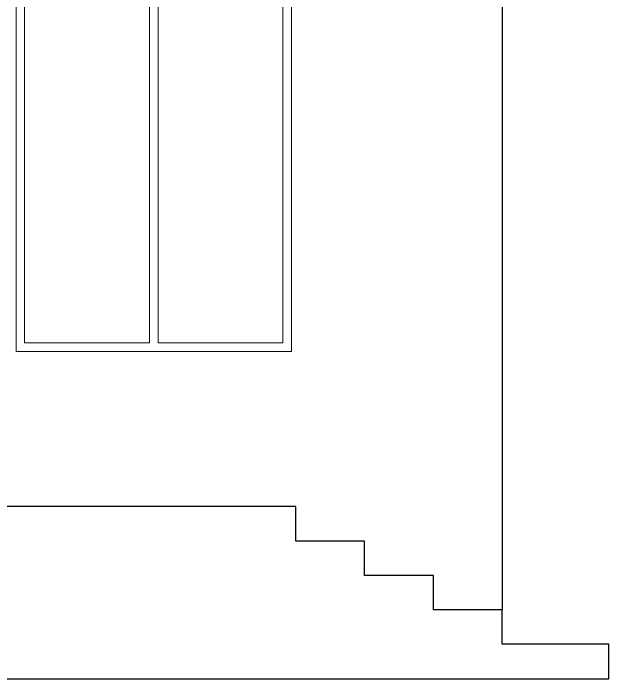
# Model space of a CAD drawing. Header units: millimetres. Extents: x 35877 to 3066687, y -650199 to -40525.
# Drawn here: x 147419.1 to 147522.9, y -179833.4 to -179717.3 of the extents above; entities that cross this region are included whole.
import ezdxf

# ---------------------------------------------------------------- set-up
doc = ezdxf.new("R2010")
doc.units = ezdxf.units.MM
doc.header["$MEASUREMENT"] = 0
doc.layers.add('el', color=7, linetype='Continuous', lineweight=20)
doc.layers.add('FURNITURE', color=32, linetype='Continuous', lineweight=9)

msp = doc.modelspace()

# ---------------------------------------------------------------- linework, layer by layer
at = {"layer": 'el', "lineweight": 0, "transparency": 33554559}
for points in [[(147467.591, -179776.303), (147419.591, -179776.303), (147419.591, -179710.303), (147467.591, -179710.303)], [(147442.841, -179711.803), (147421.091, -179711.803), (147421.091, -179774.803), (147442.841, -179774.803)], [(147444.341, -179711.803), (147466.091, -179711.803), (147466.091, -179774.803), (147444.341, -179774.803)]]:
    msp.add_lwpolyline(points, close=True, dxfattribs=at)
at = {"layer": 'FURNITURE', "color": 18, "lineweight": 30, "true_color": 0x000000, "transparency": 33554687}
msp.add_lwpolyline([(147345.341, -179803.359), (147345.341, -179679.359), (147504.341, -179679.359), (147504.341, -179821.359), (147492.341, -179821.359), (147492.341, -179815.359), (147480.341, -179815.359), (147480.341, -179809.359), (147468.341, -179809.359), (147468.341, -179803.359)], close=True, dxfattribs=at)
msp.add_lwpolyline([(147339.347, -179833.359), (147522.886, -179833.359), (147522.886, -179827.359), (147504.341, -179827.359), (147504.341, -179821.359), (147492.341, -179821.359), (147492.341, -179815.359), (147480.341, -179815.359), (147480.341, -179809.359), (147468.341, -179809.359), (147468.341, -179803.359), (147345.341, -179803.359), (147345.341, -179809.359), (147339.347, -179809.359)], dxfattribs=at)

doc.saveas('drawing.dxf')
